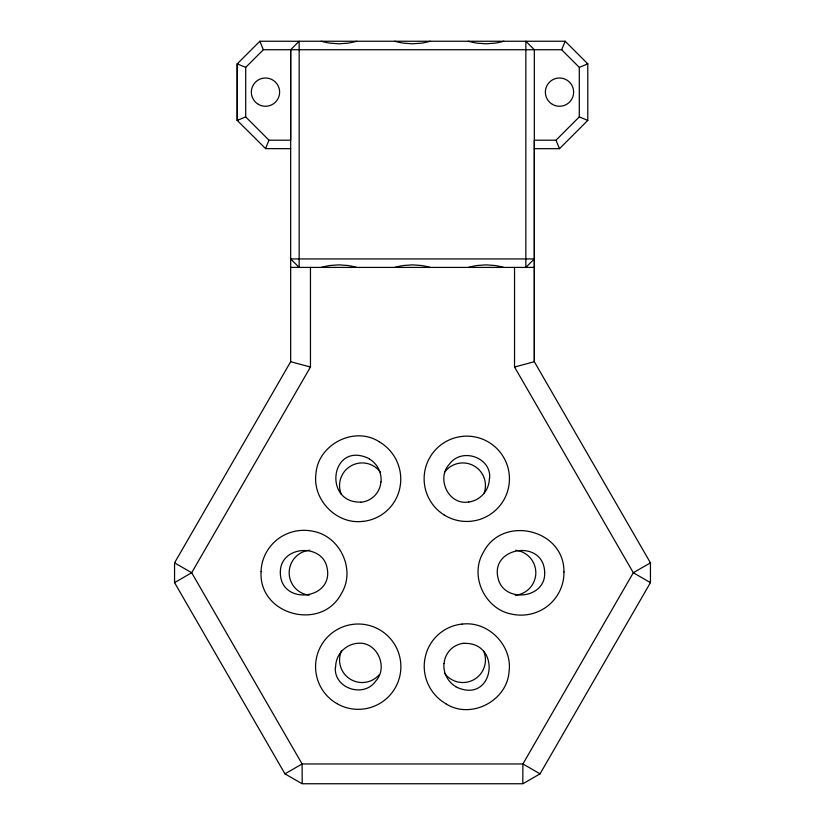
<?xml version="1.0" encoding="UTF-8"?>
<svg xmlns="http://www.w3.org/2000/svg" width="825" height="825" viewBox="0 0 825 825"><rect width="100%" height="100%" fill="white"/><g stroke="black" fill="none" stroke-linecap="round" stroke-linejoin="round"><path stroke-width="1.24" d="M290.668 49.727L290.668 140.198L269.002 140.198L245.706 116.892L245.706 67.382L263.35 49.727L561.65 49.727L579.294 67.382L579.294 116.892L555.998 140.198L534.332 140.198L534.332 361.721L650.44 562.846L650.44 582.636L540.045 773.86L522.906 783.75L302.094 783.75L284.955 773.86L174.56 582.636L174.56 562.846L290.668 361.721L290.668 49.727L299.155 41.25L299.155 267.413L290.668 258.937L534.332 258.937L525.845 267.413L525.845 41.25L534.332 49.727L534.332 361.721L514.542 367.022L514.542 267.413M302.208 783.337L302.094 763.96L191.689 572.736L174.56 562.846L175.374 563.062M265.547 148.562L237.218 120.409L237.218 63.865L259.844 41.25L565.156 41.25L587.782 63.865L587.782 120.409L559.505 148.675L534.332 148.675M269.002 140.198L265.516 148.624L290.668 148.675M561.65 49.727L565.156 41.25M310.458 267.413L310.458 367.022L191.689 572.736L174.56 582.636L175.374 582.409M285.357 773.458L284.955 773.86L302.094 763.96L522.906 763.96L540.045 773.86L539.643 773.458M237.28 120.388L237.992 120.089M245.706 116.892L237.218 120.409L237.218 63.865L245.706 67.382M579.356 67.351L587.782 63.865M587.72 63.886L587.008 64.185M649.626 563.062L650.44 562.846L633.311 572.736L522.906 763.96L522.792 783.337M468.693 501.982C448.491 505.57 435.837 478.304 449.522 464.073C461.453 447.253 491.463 457.102 489.637 478.304M356.307 643.49C376.509 639.901 389.163 667.167 375.478 681.398C363.547 698.218 333.537 688.37 335.363 667.167M362.845 521.359C336.641 524.793 312.252 499.682 315.965 473.632C317.996 444.5 354.224 425.679 379.118 441.695M462.155 624.113C488.359 620.678 512.748 645.789 509.035 671.839C507.004 700.972 470.776 719.792 445.882 703.777M360.938 502.085C322.389 503.487 330.763 439.89 369.291 458.721M464.062 643.387C502.611 641.984 494.237 705.581 455.709 686.751M290.668 267.413L534.332 267.413M290.668 361.721L310.458 367.022M649.626 582.409L650.44 582.636L633.311 572.736L514.542 367.022M579.294 116.892L587.782 120.409M237.342 63.917L237.992 64.185M559.505 148.675L555.998 140.198M259.844 41.25L263.35 49.727M503.704 267.424A49.902 35.289 0 0 0 494.752 265.485L486.007 264.866L477.252 265.495A49.902 35.289 0 0 0 468.301 267.424M394.793 267.424A49.902 35.289 0 0 1 403.745 265.485L412.5 264.866L421.255 265.495A49.902 35.289 0 0 1 430.207 267.424M321.296 267.424A49.902 35.289 0 0 1 330.248 265.485L338.993 264.866L347.748 265.495A49.902 35.289 0 0 1 356.699 267.424M503.704 41.24A49.902 35.289 0 0 1 494.752 43.178L486.007 43.797L477.252 43.168A49.902 35.289 0 0 1 468.301 41.24M430.207 41.24A49.902 35.289 0 0 1 421.255 43.178L412.5 43.797L403.745 43.168A49.902 35.289 0 0 1 394.793 41.24M356.699 41.24A49.902 35.289 0 0 1 347.748 43.178L338.993 43.797L330.248 43.168A49.902 35.289 0 0 1 321.296 41.24M455.792 686.627A25.101 24.637 -27.6 0 1 443.963 663.537M444.097 663.548A21.863 21.502 -29.6 0 1 464.042 643.222M489.369 478.304A24.822 24.368 32.4 0 1 468.703 502.064M369.208 458.855A25.101 24.637 -27.6 0 1 381.037 481.934M380.903 481.924A21.863 21.502 -29.6 0 1 360.958 502.25M335.631 667.167A24.822 24.368 32.4 0 1 356.297 643.407M445.892 703.746A43.292 43.292 0 0 1 424.514 661.258M424.566 661.258A42.085 42.085 0 0 1 462.144 624.061M379.108 441.726A43.292 43.292 0 0 1 400.486 484.213M400.434 484.213A42.085 42.085 0 0 1 362.856 521.41M483.625 651.018A22.615 22.615 0 0 1 444.417 673.045M515.862 550.275A22.615 22.615 0 0 1 515.326 595.248M444.737 471.993A22.615 22.615 0 0 1 484.028 493.453M341.375 494.453A22.615 22.615 0 0 1 380.583 472.426M309.138 595.196A22.615 22.615 0 0 1 309.674 550.223M379.252 674.737A22.615 22.615 0 0 1 341.591 650.533M261.071 571.643C258.534 615.368 321.936 631.785 341.581 593.216C355.884 569.735 340.086 536.322 313.428 531.362A43.312 43.312 0 0 0 282.325 536.126C269.744 543.262 261.339 557.164 261.071 571.643M280.356 572.148C279.737 605.808 333.764 600.249 327.143 568.167C322.74 542.675 280.108 545.49 280.356 572.148M544.655 572.292C546.129 598.919 503.889 603.488 498.145 578.49C489.71 546.624 543.747 538.57 544.655 572.292M563.929 571.921C564.362 587.049 555.833 601.91 542.675 609.345A43.312 43.312 0 0 1 511.582 614.089C484.904 609.18 469.126 575.716 483.419 552.255C502.611 514.573 564.506 529.165 563.929 571.921M258.421 104.383A14.138 14.138 0 0 0 279.623 92.132A14.138 14.138 0 0 0 258.421 79.891A14.138 14.138 0 0 0 258.421 104.383M552.441 104.383A14.138 14.138 0 0 0 573.643 92.132A14.138 14.138 0 0 0 552.441 79.891A14.138 14.138 0 0 0 552.441 104.383M444.149 514.955A42.652 42.652 0 0 0 509.407 480.325A42.652 42.652 0 0 0 446.789 441.117A42.652 42.652 0 0 0 444.149 514.955M336.734 703.519A42.652 42.652 0 0 0 400.878 666.858A42.652 42.652 0 0 0 337.054 629.64A42.652 42.652 0 0 0 336.734 703.519"/></g></svg>
